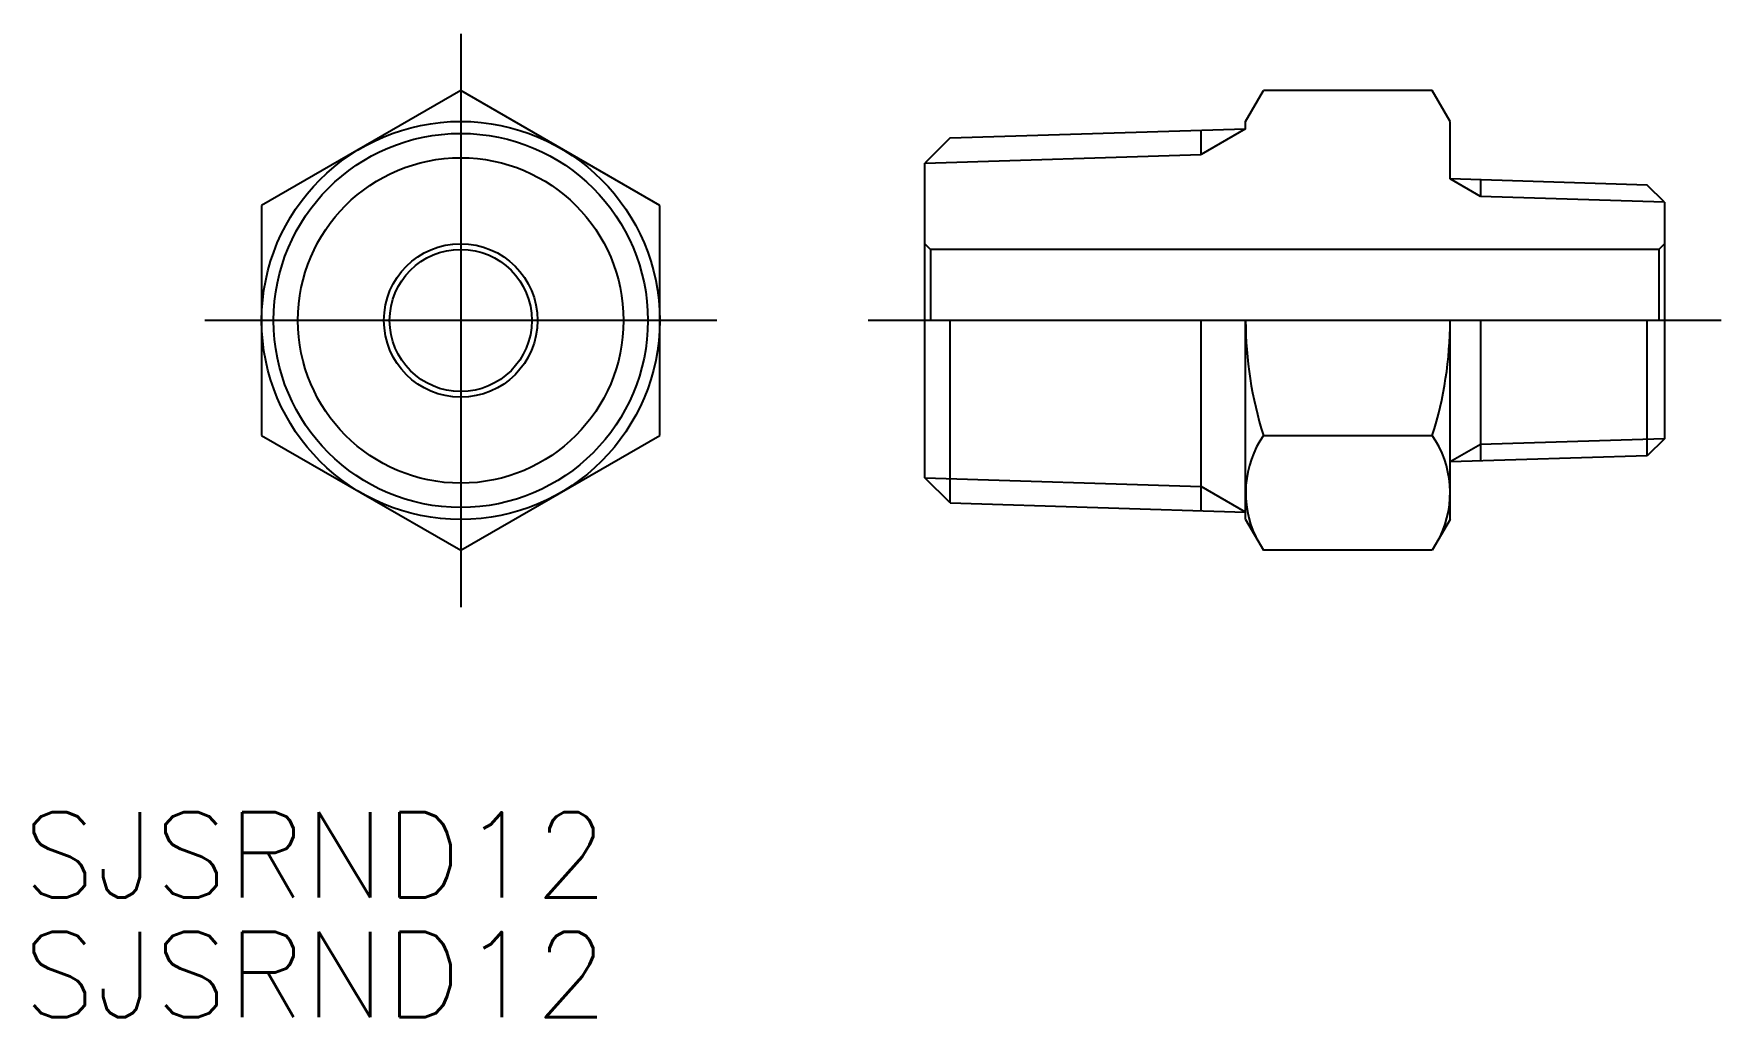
# Model space of a CAD drawing. Extents: x -15 to 44.3, y -24.5 to 10.1.
import ezdxf

# ---------------------------------------------------------------- set-up
doc = ezdxf.new("R2010")
doc.units = 0
doc.linetypes.add('CENTER', pattern=[50.8, 31.75, -6.35, 6.35, -6.35])
doc.layers.get('0').update_dxf_attribs({"linetype": 'CONTINUOUS'})
doc.layers.add('CENTER', color=1, linetype='CENTER')
doc.styles.get("Standard").update_dxf_attribs({"font": 'txt.shx', "height": 3, "bigfont": 'bigfont.shx'})

msp = doc.modelspace()

# ---------------------------------------------------------------- linework, layer by layer
at = {"color": 7, "linetype": 'CONTINUOUS'}
for p, q in [((0, 8.083), (-7, 4.041)), ((7, 4.041), (0, 8.083)), ((27.599, 7), (28.225, 8.083)), ((34.163, 8.083), (28.225, 8.083)), ((34.788, 7), (34.163, 8.083)), ((17.206, 6.418), (27.599, 6.743)), ((26.032, 5.838), (26.032, 6.694)), ((27.599, 6.743), (27.599, 7)), ((34.788, 4.975), (34.788, 7)), ((17.206, 6.418), (16.322, 5.535)), ((16.322, -5.535), (16.322, 5.535)), ((41.722, 4.759), (34.788, 4.975)), ((35.852, 4.942), (35.852, 4.361)), ((42.322, 4.159), (41.722, 4.759)), ((42.322, 4.159), (42.322, -4.159)), ((-7, 4.041), (-7, -4.041)), ((7, -4.041), (7, 4.041)), ((16.322, 2.7), (16.522, 2.5)), ((42.122, 2.5), (16.522, 2.5)), ((16.522, 2.5), (16.522, 0)), ((42.322, 2.7), (42.122, 2.5)), ((42.122, 2.5), (42.122, 0)), ((17.206, -6.418), (17.206, 0)), ((26.032, -6.694), (26.032, 0)), ((27.599, -7), (27.599, 0)), ((34.788, -7), (34.788, 0)), ((35.852, 0), (35.852, -4.942)), ((41.722, -4.759), (41.722, 0)), ((-7, -4.041), (0, -8.083)), ((0, -8.083), (7, -4.041)), ((28.225, -4.041), (34.163, -4.041)), ((42.322, -4.159), (41.722, -4.759)), ((41.722, -4.759), (34.788, -4.975)), ((17.206, -6.418), (16.322, -5.535)), ((17.206, -6.418), (27.599, -6.743)), ((27.599, -7), (28.225, -8.083)), ((34.788, -7), (34.163, -8.083)), ((34.163, -8.083), (28.225, -8.083))]:
    msp.add_line(p, q, dxfattribs=at)
at = {"color": 3, "linetype": 'CONTINUOUS'}
for p, q in [((27.599, 6.743), (26.032, 5.838)), ((16.322, 5.535), (26.032, 5.838)), ((35.852, 4.361), (34.788, 4.975)), ((42.322, 4.159), (35.852, 4.361)), ((35.852, -4.361), (34.788, -4.975)), ((42.322, -4.159), (35.852, -4.361)), ((16.322, -5.535), (26.032, -5.838)), ((27.599, -6.743), (26.032, -5.838))]:
    msp.add_line(p, q, dxfattribs=at)
at = {"color": 7, "linetype": 'CONTINUOUS'}
for radius in [7, 6.579, 2.7, 2.5]:
    msp.add_circle((0, 0), radius, dxfattribs=at)
at = {"color": 3, "linetype": 'CONTINUOUS'}
msp.add_circle((0, 0), 5.723, dxfattribs=at)
at = {"color": 7, "linetype": 'CONTINUOUS'}
for centre, radius, start, end in [((40.974, 0), 13.375, 180, 197.58795), ((21.413, 0), 13.375, 342.41205, 0), ((31.178, -6.062), 3.578, 145.61575, 205.61575), ((31.21, -6.062), 3.578, 334.38425, 34.38425)]:
    msp.add_arc(centre, radius, start, end, dxfattribs=at)
at = {"layer": 'CENTER', "color": 1, "linetype": 'CENTER'}
for p, q in [((0, 10.083), (0, -10.083)), ((9, 0), (-9, 0)), ((44.322, 0), (14.322, 0))]:
    msp.add_line(p, q, dxfattribs=at)

# ---------------------------------------------------------------- texts
at = {"color": 7, "linetype": 'CONTINUOUS'}
for p in [(-15.399, -20.297), (-15.399, -24.505)]:
    msp.add_text('SJSRND12', height=3, dxfattribs=at).set_placement(p)

doc.saveas('drawing.dxf')
